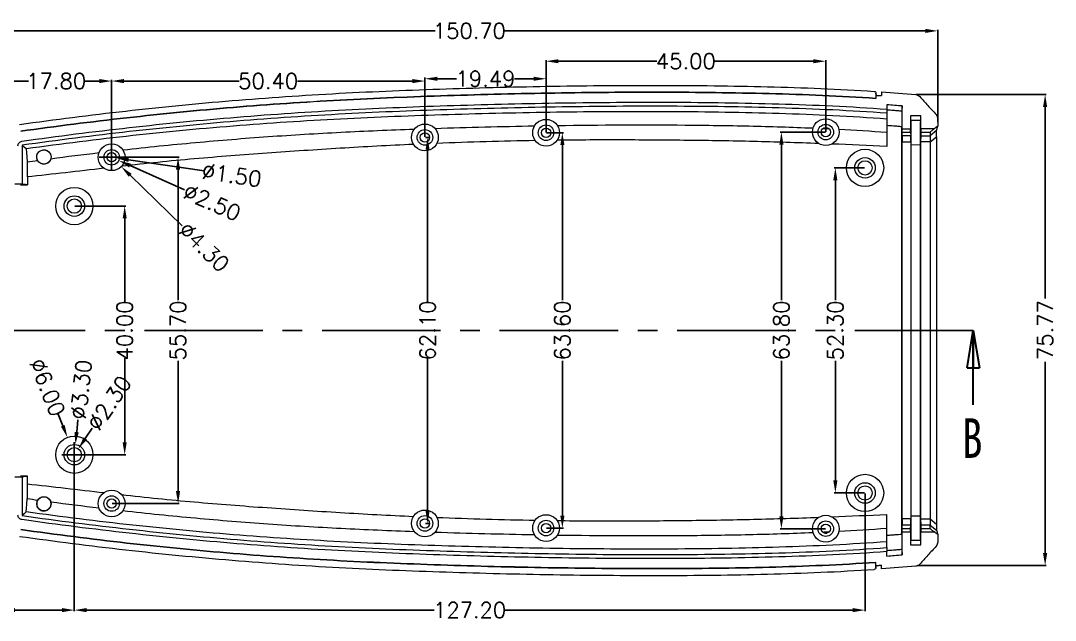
# Model space of a CAD drawing. Header units: inches. Extents: x 319 to 1827, y 1181 to 1488.
# Drawn here: x 913.8 to 1080.3, y 1315.3 to 1411.7 of the extents above; entities that cross this region are included whole.
import ezdxf

# ---------------------------------------------------------------- set-up
doc = ezdxf.new("R2010")
doc.units = ezdxf.units.IN
doc.linetypes.add('CENTER2', pattern=[28.575, 19.05, -3.175, 3.175, -3.175])
doc.styles.add('SLDTEXTSTYLE0', font='TXT', dxfattribs={"width": 0.75})
doc.styles.get("Standard").update_dxf_attribs({"font": 'txt', "bigfont": 'gbcbig.shx'})
doc.dimstyles.new('2.5', dxfattribs={"dimtxt": 2.5, "dimasz": 2, "dimexe": 0.18, "dimexo": 0.0625, "dimgap": 0.09, "dimtad": 0, "dimzin": 0, "dimdsep": 46, "dimtxsty": 'Standard', "dimcen": 2, "dimclrd": 3, "dimclre": 3, "dimclrt": 256, "dimadec": 0, "dimazin": 0, "dimtfac": 1, "dimtofl": 0, "dimtmove": 0, "dimatfit": 3, "dimfxl": 1, "dimtolj": 1, "dimtzin": 0, "dimarcsym": 0})

# ---------------------------------------------------------------- blocks, each defined once
blk = doc.blocks.new('_CLOSED')
at = {"color": 0, "linetype": 'ByBlock', "lineweight": -2}
for p, q in [((-1, 0.166667), (0, 0)), ((-1, 0.166667), (-1, -0.166667)), ((0, 0), (-1, -0.166667)), ((0, 0), (-1, 0))]:
    blk.add_line(p, q, dxfattribs=at)
blk = doc.blocks.new('*D152')
at = {"color": 3, "lineweight": -2}
for p, q in [((910.67, 1391.67), (910.67, 1410.28)), ((912.67, 1410.1), (980.52, 1410.1)), ((1059.37, 1410.1), (991.53, 1410.1)), ((1061.37, 1395.43), (1061.37, 1410.28))]:
    blk.add_line(p, q, dxfattribs=at)
at = {"color": 3}
for points in [[(912.67, 1410.43), (912.67, 1409.77), (910.67, 1410.1)], [(1059.37, 1410.43), (1059.37, 1409.77), (1061.37, 1410.1)]]:
    blk.add_solid(points, dxfattribs=at)
at = {"layer": 'Defpoints', "color": 0}
for p in [(1061.37, 1410.1), (1061.37, 1395.37), (910.67, 1391.61)]:
    blk.add_point(p, dxfattribs=at)
at = {"insert": (986.02, 1410.1), "char_height": 2.5, "attachment_point": 5}
blk.add_mtext('\\A1;150.70', dxfattribs=at)
blk = doc.blocks.new('*D153')
at = {"color": 3, "lineweight": -2}
for p, q in [((922.54, 1381.92), (930.75, 1381.92)), ((930.57, 1379.92), (930.57, 1366.38)), ((930.57, 1343.92), (930.57, 1357.45)), ((922.54, 1341.92), (930.75, 1341.92))]:
    blk.add_line(p, q, dxfattribs=at)
at = {"color": 3}
for points in [[(930.24, 1379.92), (930.9, 1379.92), (930.57, 1381.92)], [(930.24, 1343.92), (930.9, 1343.92), (930.57, 1341.92)]]:
    blk.add_solid(points, dxfattribs=at)
at = {"layer": 'Defpoints', "color": 0}
for p in [(922.47, 1381.92), (922.47, 1341.92), (930.57, 1341.92)]:
    blk.add_point(p, dxfattribs=at)
at = {"insert": (930.57, 1361.92), "char_height": 2.5, "attachment_point": 5, "rotation": 90}
blk.add_mtext('\\A1;40.00', dxfattribs=at)
blk = doc.blocks.new('*D154')
at = {"color": 3, "lineweight": -2}
for p, q in [((928.54, 1389.77), (939.34, 1389.77)), ((939.16, 1387.77), (939.16, 1366.8)), ((939.16, 1336.07), (939.16, 1357.03)), ((928.54, 1334.07), (939.34, 1334.07))]:
    blk.add_line(p, q, dxfattribs=at)
at = {"color": 3}
for points in [[(938.82, 1387.77), (939.49, 1387.77), (939.16, 1389.77)], [(938.82, 1336.07), (939.49, 1336.07), (939.16, 1334.07)]]:
    blk.add_solid(points, dxfattribs=at)
at = {"layer": 'Defpoints', "color": 0}
for p in [(928.47, 1389.77), (939.16, 1389.77), (928.47, 1334.07)]:
    blk.add_point(p, dxfattribs=at)
at = {"insert": (939.16, 1361.92), "char_height": 2.5, "attachment_point": 5, "rotation": 90}
blk.add_mtext('\\A1;55.70', dxfattribs=at)
blk = doc.blocks.new('*D155')
at = {"color": 3, "lineweight": -2}
for p, q in [((978.94, 1392.97), (979.48, 1392.97)), ((979.3, 1390.97), (979.3, 1366.38)), ((979.3, 1332.87), (979.3, 1357.45)), ((978.94, 1330.87), (979.48, 1330.87))]:
    blk.add_line(p, q, dxfattribs=at)
at = {"color": 3}
for points in [[(978.97, 1390.97), (979.63, 1390.97), (979.3, 1392.97)], [(978.97, 1332.87), (979.63, 1332.87), (979.3, 1330.87)]]:
    blk.add_solid(points, dxfattribs=at)
at = {"layer": 'Defpoints', "color": 0}
for p in [(978.87, 1392.97), (978.87, 1330.87), (979.3, 1330.87)]:
    blk.add_point(p, dxfattribs=at)
at = {"insert": (979.3, 1361.92), "char_height": 2.5, "attachment_point": 5, "rotation": 90}
blk.add_mtext('\\A1;62.10', dxfattribs=at)
blk = doc.blocks.new('*D156')
at = {"color": 3, "lineweight": -2}
for p, q in [((998.42, 1393.72), (1001.16, 1393.72)), ((1000.98, 1391.72), (1000.98, 1366.8)), ((1000.98, 1332.12), (1000.98, 1357.03)), ((998.42, 1330.12), (1001.16, 1330.12))]:
    blk.add_line(p, q, dxfattribs=at)
at = {"color": 3}
for points in [[(1000.65, 1391.72), (1001.32, 1391.72), (1000.98, 1393.72)], [(1000.65, 1332.12), (1001.32, 1332.12), (1000.98, 1330.12)]]:
    blk.add_solid(points, dxfattribs=at)
at = {"layer": 'Defpoints', "color": 0}
for p in [(998.36, 1393.72), (998.36, 1330.12), (1000.98, 1330.12)]:
    blk.add_point(p, dxfattribs=at)
at = {"insert": (1000.98, 1361.92), "char_height": 2.5, "attachment_point": 5, "rotation": 90}
blk.add_mtext('\\A1;63.60', dxfattribs=at)
blk = doc.blocks.new('*D157')
at = {"color": 3, "lineweight": -2}
for p, q in [((1049.61, 1388.07), (1044.72, 1388.07)), ((1044.9, 1386.07), (1044.9, 1366.8)), ((1044.9, 1337.77), (1044.9, 1357.03)), ((1049.61, 1335.77), (1044.72, 1335.77))]:
    blk.add_line(p, q, dxfattribs=at)
at = {"color": 3}
for points in [[(1044.57, 1386.07), (1045.23, 1386.07), (1044.9, 1388.07)], [(1044.57, 1337.77), (1045.23, 1337.77), (1044.9, 1335.77)]]:
    blk.add_solid(points, dxfattribs=at)
at = {"layer": 'Defpoints', "color": 0}
for p in [(1049.67, 1388.07), (1044.9, 1335.77), (1049.67, 1335.77)]:
    blk.add_point(p, dxfattribs=at)
at = {"insert": (1044.9, 1361.92), "char_height": 2.5, "attachment_point": 5, "rotation": 90}
blk.add_mtext('\\A1;52.30', dxfattribs=at)
blk = doc.blocks.new('*D158')
at = {"color": 3, "lineweight": -2}
for p, q in [((1043.3, 1393.82), (1036.04, 1393.82)), ((1036.22, 1391.82), (1036.22, 1366.8)), ((1036.22, 1332.02), (1036.22, 1357.03)), ((1043.3, 1330.02), (1036.04, 1330.02))]:
    blk.add_line(p, q, dxfattribs=at)
at = {"color": 3}
for points in [[(1035.89, 1391.82), (1036.56, 1391.82), (1036.22, 1393.82)], [(1035.89, 1332.02), (1036.56, 1332.02), (1036.22, 1330.02)]]:
    blk.add_solid(points, dxfattribs=at)
at = {"layer": 'Defpoints', "color": 0}
for p in [(1043.36, 1393.82), (1036.22, 1330.02), (1043.36, 1330.02)]:
    blk.add_point(p, dxfattribs=at)
at = {"insert": (1036.22, 1361.92), "char_height": 2.5, "attachment_point": 5, "rotation": 90}
blk.add_mtext('\\A1;63.80', dxfattribs=at)
blk = doc.blocks.new('*D159')
at = {"color": 3, "lineweight": -2}
for p, q in [((922.47, 1341.85), (922.47, 1316.74)), ((910.93, 1336.93), (910.93, 1316.74)), ((910.93, 1316.92), (908.93, 1316.92)), ((920.47, 1316.92), (912.93, 1316.92))]:
    blk.add_line(p, q, dxfattribs=at)
at = {"color": 3}
for points in [[(912.93, 1317.25), (912.93, 1316.59), (910.93, 1316.92)], [(920.47, 1317.25), (920.47, 1316.59), (922.47, 1316.92)]]:
    blk.add_solid(points, dxfattribs=at)
at = {"layer": 'Defpoints', "color": 0}
for p in [(922.47, 1341.92), (910.93, 1337), (922.47, 1316.92)]:
    blk.add_point(p, dxfattribs=at)
at = {"insert": (904.67, 1316.92), "char_height": 2.5, "attachment_point": 5}
blk.add_mtext('\\A1;11.55', dxfattribs=at)
blk = doc.blocks.new('*D160')
at = {"color": 3, "lineweight": -2}
for p, q in [((922.47, 1341.85), (922.47, 1316.74)), ((1049.67, 1335.7), (1049.67, 1316.74)), ((924.47, 1316.92), (980.36, 1316.92)), ((1047.67, 1316.92), (991.79, 1316.92))]:
    blk.add_line(p, q, dxfattribs=at)
at = {"color": 3}
for points in [[(924.47, 1317.25), (924.47, 1316.59), (922.47, 1316.92)], [(1047.67, 1317.25), (1047.67, 1316.59), (1049.67, 1316.92)]]:
    blk.add_solid(points, dxfattribs=at)
at = {"layer": 'Defpoints', "color": 0}
for p in [(922.47, 1341.92), (1049.67, 1335.77), (1049.67, 1316.92)]:
    blk.add_point(p, dxfattribs=at)
at = {"insert": (986.07, 1316.92), "char_height": 2.5, "attachment_point": 5}
blk.add_mtext('\\A1;127.20', dxfattribs=at)
blk = doc.blocks.new('*D161')
at = {"color": 3, "lineweight": -2}
for p, q in [((910.67, 1391.67), (910.67, 1402.21)), ((912.67, 1402.03), (915.11, 1402.03)), ((926.47, 1402.03), (924.04, 1402.03)), ((928.47, 1389.83), (928.47, 1402.21))]:
    blk.add_line(p, q, dxfattribs=at)
at = {"color": 3}
for points in [[(912.67, 1402.36), (912.67, 1401.69), (910.67, 1402.03)], [(926.47, 1402.36), (926.47, 1401.69), (928.47, 1402.03)]]:
    blk.add_solid(points, dxfattribs=at)
at = {"layer": 'Defpoints', "color": 0}
for p in [(928.47, 1402.03), (910.67, 1391.61), (928.47, 1389.77)]:
    blk.add_point(p, dxfattribs=at)
at = {"insert": (919.57, 1402.03), "char_height": 2.5, "attachment_point": 5}
blk.add_mtext('\\A1;17.80', dxfattribs=at)
blk = doc.blocks.new('*D162')
at = {"color": 3, "lineweight": -2}
for p, q in [((928.47, 1389.83), (928.47, 1402.21)), ((930.47, 1402.03), (949, 1402.03)), ((976.87, 1402.03), (958.35, 1402.03)), ((978.87, 1393.03), (978.87, 1402.21))]:
    blk.add_line(p, q, dxfattribs=at)
at = {"color": 3}
for points in [[(930.47, 1402.36), (930.47, 1401.69), (928.47, 1402.03)], [(976.87, 1402.36), (976.87, 1401.69), (978.87, 1402.03)]]:
    blk.add_solid(points, dxfattribs=at)
at = {"layer": 'Defpoints', "color": 0}
for p in [(978.87, 1402.03), (978.87, 1392.97), (928.47, 1389.77)]:
    blk.add_point(p, dxfattribs=at)
at = {"insert": (953.67, 1402.03), "char_height": 2.5, "attachment_point": 5}
blk.add_mtext('\\A1;50.40', dxfattribs=at)
blk = doc.blocks.new('*D163')
at = {"color": 3, "lineweight": -2}
for p, q in [((978.87, 1393.03), (978.87, 1402.58)), ((980.87, 1402.4), (983.94, 1402.4)), ((996.36, 1402.4), (993.29, 1402.4)), ((998.36, 1393.78), (998.36, 1402.58))]:
    blk.add_line(p, q, dxfattribs=at)
at = {"color": 3}
for points in [[(980.87, 1402.73), (980.87, 1402.06), (978.87, 1402.4)], [(996.36, 1402.73), (996.36, 1402.06), (998.36, 1402.4)]]:
    blk.add_solid(points, dxfattribs=at)
at = {"layer": 'Defpoints', "color": 0}
for p in [(998.36, 1402.4), (998.36, 1393.72), (978.87, 1392.97)]:
    blk.add_point(p, dxfattribs=at)
at = {"insert": (988.62, 1402.4), "char_height": 2.5, "attachment_point": 5}
blk.add_mtext('\\A1;19.49', dxfattribs=at)
blk = doc.blocks.new('*D164')
at = {"color": 3, "lineweight": -2}
for p, q in [((998.36, 1393.78), (998.36, 1405.4)), ((1000.36, 1405.22), (1016.18, 1405.22)), ((1041.36, 1405.22), (1025.53, 1405.22)), ((1043.36, 1393.88), (1043.36, 1405.4))]:
    blk.add_line(p, q, dxfattribs=at)
at = {"color": 3}
for points in [[(1000.36, 1405.55), (1000.36, 1404.89), (998.36, 1405.22)], [(1041.36, 1405.55), (1041.36, 1404.89), (1043.36, 1405.22)]]:
    blk.add_solid(points, dxfattribs=at)
at = {"layer": 'Defpoints', "color": 0}
for p in [(1043.36, 1405.22), (998.36, 1393.72), (1043.36, 1393.82)]:
    blk.add_point(p, dxfattribs=at)
at = {"insert": (1020.86, 1405.22), "char_height": 2.5, "attachment_point": 5}
blk.add_mtext('\\A1;45.00', dxfattribs=at)
blk = doc.blocks.new('*D165')
at = {"color": 3, "lineweight": -2}
for p, q in [((928.47, 1387.77), (928.47, 1391.77)), ((926.47, 1389.77), (930.47, 1389.77)), ((939.84, 1378.72), (931.45, 1386.87))]:
    blk.add_line(p, q, dxfattribs=at)
at = {"color": 3}
blk.add_solid([(931.68, 1387.11), (931.22, 1386.63), (930.01, 1388.27)], dxfattribs=at)
at = {"layer": 'Defpoints', "color": 0}
for p in [(926.93, 1391.26), (930.01, 1388.27)]:
    blk.add_point(p, dxfattribs=at)
at = {"insert": (943.34, 1375.32), "char_height": 2.5, "attachment_point": 5, "rotation": 315.812}
blk.add_mtext('\\A1;∅4.30', dxfattribs=at)
blk = doc.blocks.new('*D166')
at = {"color": 3, "lineweight": -2}
for p, q in [((928.47, 1387.77), (928.47, 1391.77)), ((926.47, 1389.77), (930.47, 1389.77)), ((940.18, 1384.52), (931.44, 1388.44))]:
    blk.add_line(p, q, dxfattribs=at)
at = {"color": 3}
blk.add_solid([(931.57, 1388.74), (931.3, 1388.13), (929.61, 1389.25)], dxfattribs=at)
at = {"layer": 'Defpoints', "color": 0}
for p in [(927.33, 1390.28), (929.61, 1389.25)]:
    blk.add_point(p, dxfattribs=at)
at = {"insert": (944.63, 1382.52), "char_height": 2.5, "attachment_point": 5, "rotation": 335.8382}
blk.add_mtext('\\A1;∅2.50', dxfattribs=at)
blk = doc.blocks.new('*D167')
at = {"color": 3, "lineweight": -2}
for p, q in [((928.47, 1387.77), (928.47, 1391.77)), ((926.47, 1389.77), (930.47, 1389.77)), ((943.38, 1387.56), (931.19, 1389.36))]:
    blk.add_line(p, q, dxfattribs=at)
at = {"color": 3}
blk.add_solid([(931.24, 1389.69), (931.14, 1389.03), (929.21, 1389.66)], dxfattribs=at)
at = {"layer": 'Defpoints', "color": 0}
for p in [(927.73, 1389.88), (929.21, 1389.66)]:
    blk.add_point(p, dxfattribs=at)
at = {"insert": (947.79, 1386.91), "char_height": 2.5, "attachment_point": 5, "rotation": 351.5807}
blk.add_mtext('\\A1;∅1.50', dxfattribs=at)
blk = doc.blocks.new('*D168')
at = {"color": 3, "lineweight": -2}
for p, q in [((919.88, 1348.42), (920.62, 1346.56)), ((922.47, 1339.92), (922.47, 1343.92)), ((920.47, 1341.92), (924.47, 1341.92))]:
    blk.add_line(p, q, dxfattribs=at)
at = {"color": 3}
blk.add_solid([(920.93, 1346.68), (920.31, 1346.44), (921.36, 1344.7)], dxfattribs=at)
at = {"layer": 'Defpoints', "color": 0}
for p in [(921.36, 1344.7), (923.59, 1339.13)]:
    blk.add_point(p, dxfattribs=at)
at = {"insert": (918.14, 1352.76), "char_height": 2.5, "attachment_point": 5, "rotation": 291.7701}
blk.add_mtext('\\A1;∅6.00', dxfattribs=at)
blk = doc.blocks.new('*D169')
at = {"color": 3, "lineweight": -2}
for p, q in [((923.05, 1347.54), (922.85, 1345.55)), ((922.47, 1339.92), (922.47, 1343.92)), ((920.47, 1341.92), (924.47, 1341.92))]:
    blk.add_line(p, q, dxfattribs=at)
at = {"color": 3}
blk.add_solid([(922.51, 1345.58), (923.18, 1345.51), (922.64, 1343.56)], dxfattribs=at)
at = {"layer": 'Defpoints', "color": 0}
for p in [(922.64, 1343.56), (922.3, 1340.27)]:
    blk.add_point(p, dxfattribs=at)
at = {"insert": (923.55, 1352.39), "char_height": 2.5, "attachment_point": 5, "rotation": 84.1292}
blk.add_mtext('\\A1;∅3.30', dxfattribs=at)
blk = doc.blocks.new('*D170')
at = {"color": 3, "lineweight": -2}
for p, q in [((925.36, 1346.18), (924.24, 1344.53)), ((922.47, 1339.92), (922.47, 1343.92)), ((920.47, 1341.92), (924.47, 1341.92))]:
    blk.add_line(p, q, dxfattribs=at)
at = {"color": 3}
blk.add_solid([(923.96, 1344.71), (924.51, 1344.34), (923.12, 1342.87)], dxfattribs=at)
at = {"layer": 'Defpoints', "color": 0}
for p in [(923.12, 1342.87), (921.83, 1340.96)]:
    blk.add_point(p, dxfattribs=at)
at = {"insert": (928.09, 1350.23), "char_height": 2.5, "attachment_point": 5, "rotation": 55.9553}
blk.add_mtext('\\A1;∅2.30', dxfattribs=at)
blk = doc.blocks.new('*D173')
at = {"color": 3, "lineweight": -2}
for p, q in [((1057.88, 1399.85), (1078.83, 1399.85)), ((1078.65, 1397.85), (1078.65, 1367.06)), ((1078.65, 1326.08), (1078.65, 1356.88)), ((1058.24, 1324.08), (1078.83, 1324.08))]:
    blk.add_line(p, q, dxfattribs=at)
at = {"color": 3}
for points in [[(1078.31, 1397.85), (1078.98, 1397.85), (1078.65, 1399.85)], [(1078.31, 1326.08), (1078.98, 1326.08), (1078.65, 1324.08)]]:
    blk.add_solid(points, dxfattribs=at)
at = {"layer": 'Defpoints', "color": 0}
for p in [(1057.82, 1399.85), (1078.65, 1399.85), (1058.17, 1324.08)]:
    blk.add_point(p, dxfattribs=at)
at = {"insert": (1078.65, 1361.97), "char_height": 2.5, "attachment_point": 5, "rotation": 90}
blk.add_mtext('\\A1;75.77', dxfattribs=at)

msp = doc.modelspace()

# ---------------------------------------------------------------- linework, layer by layer
at = {"color": 7, "linetype": 'Continuous', "lineweight": 15}
for p, q in [((1051.448, 1399.74), (1051.422, 1400.088)), ((1051.423, 1400.065), (1051.423, 1399.239)), ((1052.323, 1400.283), (1052.323, 1399.68)), ((1051.423, 1399.742), (1051.423, 1399.239)), ((1053.173, 1398.212), (1053.173, 1397.506)), ((1053.173, 1397.506), (1053.173, 1396.852)), ((1053.173, 1396.852), (1053.173, 1395.906)), ((1055.671, 1398.02), (1055.618, 1397.171)), ((1055.671, 1394.297), (1055.671, 1398.02)), ((1053.173, 1395.906), (1053.173, 1393.736)), ((1058.673, 1396.416), (1056.973, 1396.416)), ((1056.973, 1396.416), (1056.973, 1394.306)), ((1056.973, 1396.416), (1057.015, 1395.739)), ((1057.015, 1395.739), (1058.63, 1395.726)), ((1058.63, 1395.726), (1058.673, 1396.416)), ((1058.673, 1394.317), (1058.673, 1396.416)), ((1061.373, 1395.968), (1061.373, 1394.767)), ((1053.173, 1393.736), (1053.173, 1391.516)), ((1055.608, 1329.154), (1055.608, 1394.677)), ((1055.628, 1393.226), (1055.669, 1393.797)), ((1057.017, 1393.226), (1055.628, 1393.226)), ((1055.669, 1393.797), (1056.975, 1393.806)), ((1056.975, 1393.806), (1057.017, 1393.226)), ((1058.671, 1393.818), (1058.628, 1393.226)), ((1058.628, 1393.226), (1060.173, 1393.226)), ((1058.671, 1393.818), (1060.173, 1393.828)), ((1061.174, 1394.072), (1060.173, 1393.226)), ((1060.173, 1393.828), (1060.173, 1393.226)), ((1061.158, 1393.076), (1061.174, 1394.072)), ((1061.174, 1394.072), (1061.373, 1394.767)), ((914.058, 1391.703), (914.058, 1385.466)), ((1055.624, 1331.604), (1055.624, 1392.228)), ((1055.624, 1392.228), (1057.021, 1392.228)), ((1057.021, 1392.228), (1057.021, 1331.604)), ((1057.032, 1391.748), (1057.032, 1332.083)), ((1058.613, 1391.736), (1057.032, 1391.748)), ((1058.613, 1332.096), (1058.613, 1391.736)), ((1058.624, 1392.228), (1058.624, 1331.604)), ((1060.173, 1392.228), (1058.624, 1392.228)), ((1060.173, 1392.228), (1061.158, 1393.076)), ((1060.173, 1392.228), (1060.173, 1331.604)), ((1061.158, 1393.076), (1061.158, 1330.756)), ((914.877, 1388.971), (914.877, 1386.606)), ((914.948, 1386.613), (914.948, 1385.356)), ((914.058, 1385.466), (912.897, 1385.466)), ((912.897, 1338.366), (914.058, 1338.366)), ((914.058, 1338.366), (914.058, 1332.128)), ((914.948, 1337.219), (914.948, 1338.476)), ((914.877, 1337.226), (914.877, 1334.861)), ((1053.173, 1330.095), (1053.173, 1332.316)), ((1057.021, 1331.604), (1055.624, 1331.604)), ((1057.032, 1332.083), (1058.613, 1332.096)), ((1058.624, 1331.604), (1060.173, 1331.604)), ((1060.173, 1331.604), (1061.158, 1330.756)), ((1053.173, 1327.925), (1053.173, 1330.095)), ((1055.669, 1330.034), (1055.628, 1330.606)), ((1057.017, 1330.606), (1055.628, 1330.606)), ((1055.669, 1330.034), (1056.975, 1330.025)), ((1056.975, 1330.025), (1057.017, 1330.606)), ((1058.628, 1330.606), (1058.671, 1330.014)), ((1060.173, 1330.606), (1058.628, 1330.606)), ((1060.173, 1330.003), (1058.671, 1330.014)), ((1060.173, 1330.003), (1060.173, 1330.606)), ((1060.173, 1330.606), (1061.174, 1329.76)), ((1061.158, 1330.756), (1061.174, 1329.76)), ((1055.671, 1325.812), (1055.671, 1329.535)), ((1056.973, 1329.526), (1056.973, 1327.416)), ((1058.673, 1327.416), (1058.673, 1329.514)), ((1061.174, 1329.76), (1061.373, 1329.064)), ((1061.373, 1329.064), (1061.373, 1327.864)), ((1053.173, 1326.98), (1053.173, 1327.925)), ((1053.173, 1326.98), (1053.173, 1326.326)), ((1055.618, 1326.661), (1055.671, 1325.812)), ((1057.015, 1328.093), (1056.973, 1327.416)), ((1056.973, 1327.416), (1058.673, 1327.416)), ((1058.63, 1328.105), (1057.015, 1328.093)), ((1058.673, 1327.416), (1058.63, 1328.105)), ((1053.173, 1325.62), (1053.173, 1326.326)), ((1051.422, 1323.744), (1051.448, 1324.092)), ((1051.423, 1323.766), (1051.423, 1324.593)), ((1051.423, 1324.09), (1051.423, 1324.593)), ((1052.323, 1323.548), (1052.323, 1324.151))]:
    msp.add_line(p, q, dxfattribs=at)
at = {"color": 8, "linetype": 'Continuous', "lineweight": 15}
for p, q in [((1051.423, 1400.065), (1051.447, 1399.74)), ((1043.2, 1329.288), (1043.544, 1329.303)), ((1051.447, 1324.092), (1051.423, 1323.766))]:
    msp.add_line(p, q, dxfattribs=at)
at = {"color": 1, "linetype": 'CENTER2'}
msp.add_line((1067.096, 1361.916), (904.105, 1361.916), dxfattribs=at)
at = {"color": 7, "linetype": 'Continuous', "lineweight": 30}
msp.add_line((1067.096, 1349.916), (1067.096, 1361.916), dxfattribs=at)
at = {"color": 7, "linetype": 'Continuous', "lineweight": 15, "flags": 128}
for points in [[(1055.618, 1397.171), (1055.614, 1396.184), (1055.611, 1395.431), (1055.608, 1394.677)], [(914.735, 1391.119), (914.396, 1391.411), (914.058, 1391.703)], [(914.735, 1391.119), (914.776, 1390.503), (914.816, 1389.886), (914.877, 1388.971)], [(913.786, 1385.356), (914.367, 1385.356), (914.948, 1385.356)], [(914.948, 1385.356), (914.633, 1385.395), (914.058, 1385.466)], [(914.948, 1338.476), (914.367, 1338.476), (913.786, 1338.476)], [(914.058, 1338.366), (914.372, 1338.405), (914.948, 1338.476)], [(914.735, 1332.713), (914.776, 1333.329), (914.816, 1333.945), (914.877, 1334.861)], [(914.735, 1332.713), (914.396, 1332.42), (914.058, 1332.128)], [(1055.608, 1329.154), (1055.612, 1328.168), (1055.615, 1327.414), (1055.618, 1326.661)]]:
    msp.add_lwpolyline(points, dxfattribs=at)
at = {"color": 7, "linetype": 'Continuous', "lineweight": 15}
for centre, radius in [((978.873, 1392.966), 2.15), ((998.358, 1393.716), 2.15), ((998.358, 1393.716), 1.25), ((1043.358, 1393.816), 2.15), ((1043.358, 1393.816), 1.25), ((978.873, 1392.966), 1.25), ((978.873, 1392.966), 0.75), ((998.358, 1393.716), 0.75), ((1043.358, 1393.816), 0.75), ((928.473, 1389.766), 2.15), ((917.573, 1389.816), 1.15), ((928.473, 1389.766), 1.25), ((928.473, 1389.766), 0.75), ((1049.673, 1388.066), 3), ((1049.673, 1388.066), 1.65), ((1049.673, 1388.066), 1.15), ((922.473, 1381.916), 3), ((922.473, 1381.916), 1.65), ((922.473, 1381.916), 1.15), ((922.473, 1341.916), 3), ((922.473, 1341.916), 1.65), ((922.473, 1341.916), 1.15), ((1049.673, 1335.766), 3), ((1049.673, 1335.766), 1.65), ((1049.673, 1335.766), 1.15), ((917.573, 1334.016), 1.15), ((928.473, 1334.066), 2.15), ((928.473, 1334.066), 1.25), ((928.473, 1334.066), 0.75), ((978.873, 1330.866), 2.15), ((978.873, 1330.866), 1.25), ((978.873, 1330.866), 0.75), ((998.358, 1330.116), 2.15), ((1043.358, 1330.016), 2.15), ((998.358, 1330.116), 1.25), ((998.358, 1330.116), 0.75), ((1043.358, 1330.016), 1.25), ((1043.358, 1330.016), 0.75)]:
    msp.add_circle(centre, radius, dxfattribs=at)
for centre, start_param, end_param in [((1055.629, 1392.228), 0.0610865, 1.5707963), ((1057.016, 1392.228), 4.712389, 6.2220988), ((1058.629, 1392.228), 0.0610865, 1.5707963), ((1055.629, 1331.604), 1.5707963, 3.0805061), ((1057.016, 1331.604), 3.2026792, 4.712389), ((1058.629, 1331.604), 1.5707963, 3.0805061)]:
    msp.add_ellipse(centre, major_axis=(0, 1), ratio=0.0043634, start_param=start_param, end_param=end_param, dxfattribs=at)
for points, knots in [([(913.674, 1395.047), (919.343, 1395.847), (925.029, 1396.567), (936.43, 1397.848), (942.147, 1398.408), (953.591, 1399.357), (959.32, 1399.746), (970.792, 1400.363), (976.534, 1400.592), (988.029, 1400.965), (993.78, 1401.107), (1005.275, 1401.299), (1011.021, 1401.347), (1019.637, 1401.333), (1022.509, 1401.314), (1028.247, 1401.245), (1031.114, 1401.193), (1039.71, 1400.972), (1045.432, 1400.739), (1051.144, 1400.363)], [0, 0, 0, 0, 0.125, 0.125, 0.25, 0.25, 0.375, 0.375, 0.5, 0.5, 0.625, 0.625, 0.75, 0.75, 0.8125, 0.8125, 0.875, 0.875, 1, 1, 1, 1]), ([(913.841, 1393.956), (919.516, 1394.756), (925.205, 1395.477), (936.616, 1396.758), (942.338, 1397.318), (953.791, 1398.266), (959.525, 1398.654), (971.007, 1399.269), (976.754, 1399.497), (988.259, 1399.868), (994.014, 1400.009), (1005.518, 1400.2), (1011.269, 1400.246), (1022.766, 1400.224), (1028.511, 1400.16), (1039.98, 1399.859), (1045.706, 1399.622), (1051.423, 1399.239)], [0, 0, 0, 0, 0.125, 0.125, 0.25, 0.25, 0.375, 0.375, 0.5, 0.5, 0.625, 0.625, 0.75, 0.75, 0.875, 0.875, 1, 1, 1, 1]), ([(1051.423, 1399.239), (1045.704, 1399.622), (1039.973, 1399.859), (1028.493, 1400.16), (1022.743, 1400.224), (1011.244, 1400.245), (1005.494, 1400.199), (993.989, 1400.009), (988.235, 1399.867), (976.723, 1399.496), (970.968, 1399.267), (959.484, 1398.651), (953.752, 1398.263), (942.312, 1397.316), (936.603, 1396.757), (925.206, 1395.477), (919.518, 1394.757), (913.841, 1393.956)], [0, 0, 0, 0, 0.125, 0.125, 0.25, 0.25, 0.375, 0.375, 0.5, 0.5, 0.625, 0.625, 0.75, 0.75, 0.875, 0.875, 1, 1, 1, 1]), ([(1051.144, 1400.363), (1051.22, 1400.358), (1051.291, 1400.324), (1051.393, 1400.215), (1051.423, 1400.141), (1051.423, 1400.065)], [0, 0, 0, 0, 0.5, 0.5, 1, 1, 1, 1]), ([(914.051, 1392.361), (919.791, 1393.172), (925.545, 1393.899), (937.083, 1395.191), (942.866, 1395.754), (954.463, 1396.705), (960.269, 1397.091), (971.891, 1397.701), (977.708, 1397.926), (989.35, 1398.291), (995.168, 1398.428), (1006.795, 1398.607), (1012.603, 1398.646), (1024.211, 1398.604), (1030.011, 1398.529), (1041.599, 1398.189), (1047.389, 1397.927), (1053.173, 1397.506)], [0, 0, 0, 0, 0.125, 0.125, 0.25, 0.25, 0.375, 0.375, 0.5, 0.5, 0.625, 0.625, 0.75, 0.75, 0.875, 0.875, 1, 1, 1, 1]), ([(1051.423, 1399.742), (1051.523, 1399.735), (1051.624, 1399.728), (1051.725, 1399.721), (1051.924, 1399.708), (1052.123, 1399.694), (1052.323, 1399.68)], [0, 0, 0, 0, 0.00030498088, 0.00030498088, 0.00030498088, 0.00090685703, 0.00090685703, 0.00090685703, 0.00090685703]), ([(1055.671, 1398.02), (1055.257, 1398.053), (1054.425, 1398.12), (1053.591, 1398.181), (1053.173, 1398.212)], [0, 0, 0, 0, 0.4974823, 1, 1, 1, 1]), ([(1058.468, 1399.533), (1058.909, 1399.05), (1059.35, 1398.568), (1059.79, 1398.086), (1060.231, 1397.603), (1060.672, 1397.121), (1061.113, 1396.639)], [0, 0, 0, 0, 0.0019661528, 0.0019661528, 0.0019661528, 0.0039323091, 0.0039323091, 0.0039323091, 0.0039323091]), ([(1053.173, 1396.852), (1047.394, 1397.274), (1041.603, 1397.536), (1030.001, 1397.876), (1024.187, 1397.952), (1012.561, 1397.993), (1006.748, 1397.954), (995.119, 1397.774), (989.304, 1397.636), (980.579, 1397.362), (977.671, 1397.26), (971.854, 1397.026), (968.945, 1396.893), (960.226, 1396.434), (954.426, 1396.048), (942.85, 1395.097), (937.075, 1394.534), (925.548, 1393.242), (919.797, 1392.514), (914.058, 1391.703)], [0, 0, 0, 0, 0.125, 0.125, 0.25, 0.25, 0.375, 0.375, 0.5, 0.5, 0.5625, 0.5625, 0.625, 0.625, 0.75, 0.75, 0.875, 0.875, 1, 1, 1, 1]), ([(1053.173, 1395.906), (1047.408, 1396.345), (1041.634, 1396.615), (1032.962, 1396.883), (1030.07, 1396.949), (1024.284, 1397.044), (1021.39, 1397.074), (1012.706, 1397.121), (1006.913, 1397.094), (995.327, 1396.937), (989.534, 1396.81), (977.958, 1396.47), (972.174, 1396.259), (963.507, 1395.827), (960.62, 1395.664), (954.853, 1395.296), (951.972, 1395.091), (943.342, 1394.412), (937.604, 1393.873), (926.154, 1392.624), (920.44, 1391.916), (914.735, 1391.119)], [0, 0, 0, 0, 0.125, 0.125, 0.1875, 0.1875, 0.25, 0.25, 0.375, 0.375, 0.5, 0.5, 0.625, 0.625, 0.6875, 0.6875, 0.75, 0.75, 0.875, 0.875, 1, 1, 1, 1]), ([(1055.618, 1397.171), (1055.395, 1397.189), (1055.171, 1397.208), (1054.948, 1397.226), (1054.724, 1397.244), (1054.501, 1397.262), (1054.277, 1397.28), (1053.909, 1397.309), (1053.541, 1397.338), (1053.173, 1397.366)], [0, 0, 0, 0, 0.0006742485, 0.0006742485, 0.0006742485, 0.001348497, 0.001348497, 0.001348497, 0.0024587884, 0.0024587884, 0.0024587884, 0.0024587884]), ([(1041.296, 1394.425), (1039.587, 1394.497), (1037.877, 1394.56), (1034.456, 1394.668), (1032.745, 1394.712), (1027.611, 1394.826), (1024.187, 1394.873), (1013.91, 1394.957), (1007.054, 1394.927), (1000.197, 1394.829)], [0, 0, 0, 0, 0.125, 0.125, 0.25, 0.25, 0.5, 0.5, 1, 1, 1, 1]), ([(1055.608, 1394.677), (1055.385, 1394.696), (1055.161, 1394.715), (1054.938, 1394.733), (1054.714, 1394.751), (1054.491, 1394.769), (1054.267, 1394.787), (1053.902, 1394.816), (1053.537, 1394.845), (1053.173, 1394.872)], [0, 0, 0, 0, 0.0006742485, 0.0006742485, 0.0006742485, 0.001348497, 0.001348497, 0.001348497, 0.0024487301, 0.0024487301, 0.0024487301, 0.0024487301]), ([(1057.015, 1395.739), (1057.017, 1395.721), (1057.018, 1395.68), (1057.02, 1395.554), (1057.021, 1395.467), (1057.023, 1395.251), (1057.024, 1395.123), (1057.025, 1394.829), (1057.026, 1394.66), (1057.028, 1394.294), (1057.028, 1394.097), (1057.03, 1393.675), (1057.03, 1393.448), (1057.031, 1392.985), (1057.031, 1392.746), (1057.032, 1392.253), (1057.032, 1392.001), (1057.032, 1391.748)], [0, 0, 0, 0, 0.125, 0.125, 0.25, 0.25, 0.375, 0.375, 0.5, 0.5, 0.625, 0.625, 0.75, 0.75, 0.875, 0.875, 1, 1, 1, 1]), ([(1058.613, 1391.736), (1058.613, 1391.988), (1058.614, 1392.237), (1058.614, 1392.726), (1058.614, 1392.968), (1058.615, 1393.435), (1058.616, 1393.657), (1058.617, 1394.079), (1058.617, 1394.28), (1058.619, 1394.646), (1058.62, 1394.811), (1058.621, 1395.107), (1058.622, 1395.238), (1058.624, 1395.453), (1058.625, 1395.539), (1058.628, 1395.667), (1058.629, 1395.709), (1058.63, 1395.726)], [0, 0, 0, 0, 0.125, 0.125, 0.25, 0.25, 0.375, 0.375, 0.5, 0.5, 0.625, 0.625, 0.75, 0.75, 0.875, 0.875, 1, 1, 1, 1]), ([(977.151, 1394.254), (973.227, 1394.114), (969.305, 1393.95), (961.473, 1393.549), (957.562, 1393.312), (949.753, 1392.761), (945.853, 1392.447), (938.064, 1391.736), (934.176, 1391.344), (930.293, 1390.909)], [0, 0, 0, 0, 0.25, 0.25, 0.5, 0.5, 0.75, 0.75, 1, 1, 1, 1]), ([(1055.669, 1393.797), (1055.67, 1393.805), (1055.67, 1393.862), (1055.671, 1394.045), (1055.671, 1394.17), (1055.671, 1394.297)], [0, 0, 0, 0, 0.5, 0.5, 1, 1, 1, 1]), ([(1056.975, 1393.806), (1056.975, 1393.814), (1056.974, 1393.871), (1056.973, 1394.054), (1056.973, 1394.178), (1056.973, 1394.306)], [0, 0, 0, 0, 0.5, 0.5, 1, 1, 1, 1]), ([(1058.673, 1394.317), (1058.673, 1394.19), (1058.673, 1394.065), (1058.672, 1393.883), (1058.671, 1393.826), (1058.671, 1393.818)], [0, 0, 0, 0, 0.5, 0.5, 1, 1, 1, 1]), ([(1060.799, 1394.332), (1060.729, 1394.28), (1060.662, 1394.228), (1060.531, 1394.126), (1060.466, 1394.076), (1060.347, 1393.981), (1060.291, 1393.936), (1060.204, 1393.863), (1060.173, 1393.834), (1060.173, 1393.828)], [0, 0, 0, 0, 0.25, 0.25, 0.5, 0.5, 0.75, 0.75, 1, 1, 1, 1]), ([(1060.173, 1393.226), (1060.173, 1393.218), (1060.173, 1393.187), (1060.173, 1393.08), (1060.173, 1393.005), (1060.173, 1392.73), (1060.173, 1392.482), (1060.173, 1392.228)], [0, 0, 0, 0, 0.25, 0.25, 0.5, 0.5, 1, 1, 1, 1]), ([(913.406, 1391.619), (913.406, 1391.8), (913.473, 1391.976), (913.708, 1392.246), (913.873, 1392.336), (914.051, 1392.361)], [0, 0, 0, 0, 0.5, 0.5, 1, 1, 1, 1]), ([(977.042, 1391.838), (973.106, 1391.663), (969.177, 1391.45), (963.29, 1391.088), (961.33, 1390.962), (957.41, 1390.703), (955.452, 1390.57), (949.58, 1390.153), (945.67, 1389.852), (939.813, 1389.333), (937.862, 1389.15), (933.963, 1388.754), (932.015, 1388.543), (930.067, 1388.324)], [0, 0, 0, 0, 0.25, 0.25, 0.375, 0.375, 0.5, 0.5, 0.75, 0.75, 0.875, 0.875, 1, 1, 1, 1]), ([(1042.239, 1391.98), (1038.735, 1392.11), (1035.23, 1392.218), (1028.218, 1392.387), (1024.711, 1392.446), (1017.693, 1392.524), (1014.183, 1392.547), (1007.16, 1392.562), (1003.647, 1392.548), (1000.134, 1392.503)], [0, 0, 0, 0, 0.25, 0.25, 0.5, 0.5, 0.75, 0.75, 1, 1, 1, 1]), ([(916.596, 1389.208), (916.504, 1389.357), (916.449, 1389.517), (916.411, 1389.858), (916.428, 1390.034), (916.523, 1390.296), (916.566, 1390.382), (916.678, 1390.546), (916.748, 1390.625), (916.914, 1390.765), (917.012, 1390.827), (917.227, 1390.919), (917.344, 1390.949), (917.578, 1390.972), (917.693, 1390.965), (917.908, 1390.921), (918.006, 1390.886), (918.185, 1390.794), (918.263, 1390.74), (918.402, 1390.618), (918.462, 1390.55), (918.613, 1390.335), (918.678, 1390.175), (918.735, 1389.839), (918.727, 1389.663), (918.675, 1389.488)], [0, 0, 0, 0, 0.125, 0.125, 0.25, 0.25, 0.3125, 0.3125, 0.375, 0.375, 0.4375, 0.4375, 0.5, 0.5, 0.5625, 0.5625, 0.625, 0.625, 0.6875, 0.6875, 0.75, 0.75, 0.875, 0.875, 1, 1, 1, 1]), ([(918.675, 1389.488), (918.643, 1389.381), (918.597, 1389.281), (918.476, 1389.096), (918.403, 1389.013), (918.152, 1388.799), (917.942, 1388.705), (917.509, 1388.647), (917.283, 1388.681), (916.884, 1388.869), (916.714, 1389.019), (916.596, 1389.208)], [0, 0, 0, 0, 0.125, 0.125, 0.25, 0.25, 0.5, 0.5, 0.75, 0.75, 1, 1, 1, 1]), ([(916.596, 1334.623), (916.655, 1334.718), (916.726, 1334.802), (916.89, 1334.948), (916.983, 1335.009), (917.281, 1335.15), (917.508, 1335.185), (917.941, 1335.127), (918.15, 1335.034), (918.487, 1334.748), (918.611, 1334.558), (918.675, 1334.344)], [0, 0, 0, 0, 0.125, 0.125, 0.25, 0.25, 0.5, 0.5, 0.75, 0.75, 1, 1, 1, 1]), ([(930.067, 1335.508), (932.015, 1335.289), (933.963, 1335.077), (937.862, 1334.682), (939.813, 1334.498), (945.67, 1333.98), (949.58, 1333.678), (955.452, 1333.262), (957.41, 1333.129), (961.33, 1332.87), (963.29, 1332.743), (969.177, 1332.381), (973.106, 1332.169), (977.042, 1331.993)], [0, 0, 0, 0, 0.125, 0.125, 0.25, 0.25, 0.5, 0.5, 0.625, 0.625, 0.75, 0.75, 1, 1, 1, 1]), ([(916.596, 1334.623), (916.504, 1334.475), (916.449, 1334.315), (916.411, 1333.973), (916.428, 1333.797), (916.523, 1333.536), (916.566, 1333.45), (916.678, 1333.286), (916.748, 1333.207), (916.914, 1333.067), (917.012, 1333.005), (917.227, 1332.913), (917.344, 1332.883), (917.578, 1332.86), (917.693, 1332.867), (917.908, 1332.91), (918.006, 1332.946), (918.185, 1333.037), (918.263, 1333.092), (918.402, 1333.214), (918.462, 1333.282), (918.613, 1333.496), (918.678, 1333.657), (918.735, 1333.993), (918.727, 1334.169), (918.675, 1334.344)], [0, 0, 0, 0, 0.125, 0.125, 0.25, 0.25, 0.3125, 0.3125, 0.375, 0.375, 0.4375, 0.4375, 0.5, 0.5, 0.5625, 0.5625, 0.625, 0.625, 0.6875, 0.6875, 0.75, 0.75, 0.875, 0.875, 1, 1, 1, 1]), ([(914.051, 1331.47), (913.873, 1331.495), (913.709, 1331.585), (913.473, 1331.856), (913.406, 1332.032), (913.406, 1332.213)], [0, 0, 0, 0, 0.5, 0.5, 1, 1, 1, 1]), ([(914.058, 1332.128), (919.796, 1331.317), (925.55, 1330.589), (937.089, 1329.296), (942.878, 1328.732), (954.464, 1327.781), (960.263, 1327.395), (971.872, 1326.785), (977.682, 1326.56), (989.309, 1326.195), (995.128, 1326.057), (1006.764, 1325.878), (1012.578, 1325.839), (1024.202, 1325.88), (1030.012, 1325.956), (1041.608, 1326.296), (1047.397, 1326.558), (1053.173, 1326.98)], [0, 0, 0, 0, 0.125, 0.125, 0.25, 0.25, 0.375, 0.375, 0.5, 0.5, 0.625, 0.625, 0.75, 0.75, 0.875, 0.875, 1, 1, 1, 1]), ([(1053.173, 1327.925), (1047.408, 1327.487), (1041.634, 1327.216), (1032.962, 1326.948), (1030.07, 1326.883), (1024.284, 1326.788), (1021.39, 1326.758), (1012.706, 1326.711), (1006.913, 1326.738), (995.327, 1326.895), (989.534, 1327.021), (977.958, 1327.362), (972.174, 1327.573), (963.507, 1328.005), (960.62, 1328.168), (954.853, 1328.536), (951.972, 1328.741), (943.342, 1329.42), (937.604, 1329.959), (926.154, 1331.207), (920.44, 1331.916), (914.735, 1332.713)], [0, 0, 0, 0, 0.125, 0.125, 0.1875, 0.1875, 0.25, 0.25, 0.375, 0.375, 0.5, 0.5, 0.625, 0.625, 0.6875, 0.6875, 0.75, 0.75, 0.875, 0.875, 1, 1, 1, 1]), ([(930.293, 1332.923), (934.176, 1332.488), (938.065, 1332.095), (945.853, 1331.385), (949.754, 1331.07), (957.566, 1330.52), (961.477, 1330.283), (969.307, 1329.882), (973.227, 1329.718), (977.151, 1329.578)], [0, 0, 0, 0, 0.25, 0.25, 0.5, 0.5, 0.75, 0.75, 1, 1, 1, 1]), ([(1000.134, 1331.328), (1003.647, 1331.283), (1007.16, 1331.27), (1014.183, 1331.284), (1017.693, 1331.307), (1024.711, 1331.386), (1028.218, 1331.444), (1035.23, 1331.613), (1038.735, 1331.722), (1042.239, 1331.851)], [0, 0, 0, 0, 0.25, 0.25, 0.5, 0.5, 0.75, 0.75, 1, 1, 1, 1]), ([(1057.032, 1332.083), (1057.032, 1331.831), (1057.032, 1331.583), (1057.031, 1331.094), (1057.031, 1330.851), (1057.03, 1330.384), (1057.03, 1330.162), (1057.028, 1329.74), (1057.028, 1329.539), (1057.026, 1329.173), (1057.025, 1329.008), (1057.024, 1328.712), (1057.023, 1328.581), (1057.021, 1328.366), (1057.02, 1328.28), (1057.018, 1328.152), (1057.017, 1328.11), (1057.015, 1328.093)], [0, 0, 0, 0, 0.125, 0.125, 0.25, 0.25, 0.375, 0.375, 0.5, 0.5, 0.625, 0.625, 0.75, 0.75, 0.875, 0.875, 1, 1, 1, 1]), ([(1058.63, 1328.105), (1058.629, 1328.123), (1058.628, 1328.164), (1058.625, 1328.291), (1058.624, 1328.377), (1058.622, 1328.593), (1058.621, 1328.721), (1058.62, 1329.016), (1058.619, 1329.184), (1058.617, 1329.55), (1058.617, 1329.747), (1058.616, 1330.169), (1058.615, 1330.396), (1058.614, 1330.859), (1058.614, 1331.098), (1058.614, 1331.591), (1058.613, 1331.843), (1058.613, 1332.096)], [0, 0, 0, 0, 0.125, 0.125, 0.25, 0.25, 0.375, 0.375, 0.5, 0.5, 0.625, 0.625, 0.75, 0.75, 0.875, 0.875, 1, 1, 1, 1]), ([(1060.173, 1331.604), (1060.173, 1331.477), (1060.173, 1331.353), (1060.173, 1331.118), (1060.173, 1331.01), (1060.173, 1330.736), (1060.173, 1330.621), (1060.173, 1330.606)], [0, 0, 0, 0, 0.25, 0.25, 0.5, 0.5, 1, 1, 1, 1]), ([(1053.173, 1326.326), (1047.392, 1325.904), (1041.601, 1325.642), (1030, 1325.303), (1024.191, 1325.227), (1012.558, 1325.186), (1006.739, 1325.225), (995.1, 1325.405), (989.28, 1325.543), (977.636, 1325.908), (971.819, 1326.134), (960.207, 1326.744), (954.412, 1327.13), (942.844, 1328.079), (937.07, 1328.642), (925.545, 1329.932), (919.793, 1330.66), (914.051, 1331.47)], [0, 0, 0, 0, 0.125, 0.125, 0.25, 0.25, 0.375, 0.375, 0.5, 0.5, 0.625, 0.625, 0.75, 0.75, 0.875, 0.875, 1, 1, 1, 1]), ([(1055.671, 1329.535), (1055.671, 1329.662), (1055.671, 1329.786), (1055.67, 1329.969), (1055.67, 1330.026), (1055.669, 1330.034)], [0, 0, 0, 0, 0.5, 0.5, 1, 1, 1, 1]), ([(1056.973, 1329.526), (1056.973, 1329.653), (1056.973, 1329.778), (1056.974, 1329.961), (1056.975, 1330.018), (1056.975, 1330.025)], [0, 0, 0, 0, 0.5, 0.5, 1, 1, 1, 1]), ([(1058.671, 1330.014), (1058.671, 1330.006), (1058.672, 1329.949), (1058.673, 1329.766), (1058.673, 1329.642), (1058.673, 1329.514)], [0, 0, 0, 0, 0.5, 0.5, 1, 1, 1, 1]), ([(1060.799, 1329.499), (1060.729, 1329.552), (1060.662, 1329.604), (1060.531, 1329.705), (1060.466, 1329.755), (1060.347, 1329.85), (1060.291, 1329.896), (1060.204, 1329.969), (1060.173, 1329.998), (1060.173, 1330.003)], [0, 0, 0, 0, 0.25, 0.25, 0.5, 0.5, 0.75, 0.75, 1, 1, 1, 1]), ([(913.674, 1328.785), (919.343, 1327.985), (925.029, 1327.265), (936.43, 1325.984), (942.147, 1325.423), (953.591, 1324.474), (959.32, 1324.086), (970.792, 1323.469), (976.534, 1323.239), (988.029, 1322.867), (993.78, 1322.725), (1005.275, 1322.532), (1011.021, 1322.485), (1019.637, 1322.498), (1022.509, 1322.517), (1028.247, 1322.587), (1031.114, 1322.639), (1039.71, 1322.86), (1045.432, 1323.092), (1051.144, 1323.468)], [0, 0, 0, 0, 0.125, 0.125, 0.25, 0.25, 0.375, 0.375, 0.5, 0.5, 0.625, 0.625, 0.75, 0.75, 0.8125, 0.8125, 0.875, 0.875, 1, 1, 1, 1]), ([(913.841, 1329.876), (919.516, 1329.075), (925.205, 1328.355), (936.616, 1327.074), (942.338, 1326.513), (953.791, 1325.565), (959.525, 1325.178), (971.007, 1324.563), (976.754, 1324.335), (988.259, 1323.964), (994.014, 1323.822), (1005.518, 1323.632), (1011.269, 1323.586), (1022.766, 1323.608), (1028.511, 1323.672), (1039.98, 1323.973), (1045.706, 1324.21), (1051.423, 1324.593)], [0, 0, 0, 0, 0.125, 0.125, 0.25, 0.25, 0.375, 0.375, 0.5, 0.5, 0.625, 0.625, 0.75, 0.75, 0.875, 0.875, 1, 1, 1, 1]), ([(1051.423, 1324.593), (1045.704, 1324.21), (1039.973, 1323.973), (1028.493, 1323.671), (1022.743, 1323.608), (1011.244, 1323.586), (1005.494, 1323.632), (993.989, 1323.823), (988.235, 1323.964), (976.723, 1324.336), (970.968, 1324.564), (959.484, 1325.181), (953.752, 1325.568), (942.312, 1326.516), (936.603, 1327.075), (925.206, 1328.355), (919.518, 1329.075), (913.841, 1329.876)], [0, 0, 0, 0, 0.125, 0.125, 0.25, 0.25, 0.375, 0.375, 0.5, 0.5, 0.625, 0.625, 0.75, 0.75, 0.875, 0.875, 1, 1, 1, 1]), ([(1000.197, 1329.002), (1007.054, 1328.904), (1013.91, 1328.875), (1024.186, 1328.958), (1027.611, 1329.006), (1032.745, 1329.12), (1034.456, 1329.164), (1037.877, 1329.271), (1039.587, 1329.334), (1041.296, 1329.407)], [0, 0, 0, 0, 0.5, 0.5, 0.75, 0.75, 0.875, 0.875, 1, 1, 1, 1]), ([(1053.173, 1328.959), (1053.396, 1328.976), (1053.62, 1328.993), (1053.843, 1329.011), (1054.067, 1329.028), (1054.29, 1329.046), (1054.514, 1329.064), (1054.879, 1329.093), (1055.243, 1329.124), (1055.608, 1329.154)], [0, 0, 0, 0, 0.0006742485, 0.0006742485, 0.0006742485, 0.001348497, 0.001348497, 0.001348497, 0.0024487303, 0.0024487303, 0.0024487303, 0.0024487303]), ([(1055.618, 1326.661), (1055.395, 1326.642), (1055.171, 1326.624), (1054.948, 1326.605), (1054.724, 1326.587), (1054.501, 1326.569), (1054.277, 1326.551), (1053.909, 1326.522), (1053.541, 1326.494), (1053.173, 1326.466)], [0, 0, 0, 0, 0.0006742485, 0.0006742485, 0.0006742485, 0.001348497, 0.001348497, 0.001348497, 0.0024587884, 0.0024587884, 0.0024587884, 0.0024587884]), ([(1061.113, 1327.193), (1060.672, 1326.711), (1060.231, 1326.228), (1059.79, 1325.746), (1059.35, 1325.264), (1058.909, 1324.781), (1058.468, 1324.299)], [0, 0, 0, 0, 0.0019661528, 0.0019661528, 0.0019661528, 0.0039323091, 0.0039323091, 0.0039323091, 0.0039323091]), ([(1053.173, 1325.62), (1053.591, 1325.651), (1054.425, 1325.712), (1055.257, 1325.779), (1055.671, 1325.812)], [0, 0, 0, 0, 0.5025177, 1, 1, 1, 1]), ([(1051.423, 1323.766), (1051.423, 1323.691), (1051.393, 1323.617), (1051.291, 1323.508), (1051.22, 1323.473), (1051.144, 1323.468)], [0, 0, 0, 0, 0.5, 0.5, 1, 1, 1, 1]), ([(1051.423, 1324.09), (1051.523, 1324.097), (1051.624, 1324.104), (1051.725, 1324.11), (1051.924, 1324.124), (1052.123, 1324.138), (1052.323, 1324.151)], [0, 0, 0, 0, 0.00030498088, 0.00030498088, 0.00030498088, 0.00090685701, 0.00090685701, 0.00090685701, 0.00090685701])]:
    msp.add_open_spline(points, degree=3, knots=knots, dxfattribs=at)
for points in [[(1052.323, 1400.283), (1054.158, 1400.156), (1055.991, 1400.013), (1057.822, 1399.852)], [(1057.822, 1399.852), (1058.069, 1399.83), (1058.301, 1399.716), (1058.468, 1399.533)], [(1061.113, 1396.639), (1061.28, 1396.456), (1061.373, 1396.216), (1061.373, 1395.968)], [(996.484, 1394.769), (991.155, 1394.672), (985.828, 1394.539), (980.503, 1394.367)], [(1043.926, 1394.306), (1043.564, 1394.324), (1043.201, 1394.341), (1042.839, 1394.357)], [(1053.173, 1393.736), (1050.606, 1393.932), (1048.038, 1394.093), (1045.468, 1394.228)], [(1056.973, 1394.306), (1056.539, 1394.303), (1056.105, 1394.3), (1055.671, 1394.297)], [(1060.799, 1394.332), (1060.09, 1394.327), (1059.382, 1394.322), (1058.673, 1394.317)], [(1061.373, 1394.767), (1061.181, 1394.622), (1060.99, 1394.477), (1060.799, 1394.332)], [(996.621, 1392.449), (991.342, 1392.354), (986.065, 1392.202), (980.791, 1391.995)], [(1053.173, 1391.516), (1050.227, 1391.653), (1047.281, 1391.784), (1044.334, 1391.9)], [(926.439, 1390.464), (923.849, 1390.156), (921.261, 1389.83), (918.675, 1389.488)], [(916.596, 1389.208), (916.023, 1389.13), (915.45, 1389.051), (914.877, 1388.971)], [(927.242, 1388.003), (923.121, 1387.529), (919.002, 1387.039), (914.877, 1386.606)], [(914.877, 1337.226), (919.002, 1336.792), (923.121, 1336.302), (927.242, 1335.829)], [(914.877, 1334.861), (915.45, 1334.781), (916.023, 1334.702), (916.596, 1334.623)], [(918.675, 1334.344), (921.261, 1334.001), (923.849, 1333.676), (926.439, 1333.368)], [(980.791, 1331.837), (986.065, 1331.63), (991.342, 1331.478), (996.621, 1331.383)], [(1044.334, 1331.932), (1047.281, 1332.048), (1050.227, 1332.178), (1053.173, 1332.316)], [(1045.468, 1329.604), (1048.038, 1329.739), (1050.606, 1329.899), (1053.173, 1330.095)], [(980.503, 1329.464), (985.828, 1329.293), (991.155, 1329.159), (996.484, 1329.063)], [(1042.839, 1329.474), (1043.201, 1329.491), (1043.564, 1329.508), (1043.926, 1329.526)], [(1055.671, 1329.535), (1056.105, 1329.532), (1056.539, 1329.529), (1056.973, 1329.526)], [(1058.673, 1329.514), (1059.382, 1329.509), (1060.09, 1329.504), (1060.799, 1329.499)], [(1061.373, 1329.064), (1061.181, 1329.209), (1060.99, 1329.354), (1060.799, 1329.499)], [(1061.373, 1327.864), (1061.373, 1327.616), (1061.28, 1327.375), (1061.113, 1327.193)], [(1057.822, 1323.98), (1055.991, 1323.819), (1054.158, 1323.676), (1052.323, 1323.548)], [(1058.468, 1324.299), (1058.301, 1324.115), (1058.069, 1324.002), (1057.822, 1323.98)]]:
    msp.add_open_spline(points, degree=3, dxfattribs=at)

# ---------------------------------------------------------------- block references
at = {"color": 7, "linetype": 'Continuous', "lineweight": 30, "xscale": 6, "yscale": 6, "rotation": 90}
msp.add_blockref('_CLOSED', (1067.096, 1361.916), dxfattribs=at)

# ---------------------------------------------------------------- texts
at = {"color": 7, "linetype": 'Continuous', "insert": (1065.328, 1347.763), "char_height": 6.35, "attachment_point": 1, "style": 'SLDTEXTSTYLE0'}
msp.add_mtext('B', dxfattribs=at)

# ---------------------------------------------------------------- dimensions: what is measured, and where the dimension line sits
for base, p1, p2, picture, middle in [((1061.373, 1410.1), (910.673, 1391.612), (1061.373, 1395.368), '*D152', (986.023, 1410.1)), ((1043.358, 1405.22), (998.358, 1393.716), (1043.358, 1393.816), '*D164', (1020.858, 1405.22)), ((928.473, 1402.027), (910.673, 1391.612), (928.473, 1389.766), '*D161', (919.573, 1402.027)), ((978.873, 1402.027), (928.473, 1389.766), (978.873, 1392.966), '*D162', (953.673, 1402.027)), ((998.3581, 1402.3966), (978.8726, 1392.9658), (998.3581, 1393.7158), '*D163', (988.6153, 1402.3966)), ((1049.673, 1316.919), (922.473, 1341.916), (1049.673, 1335.766), '*D160', (986.073, 1316.919))]:
    dim = msp.add_linear_dim(base=base, p1=p1, p2=p2, dimstyle='2.5')
    dim.commit()
    dim.dimension.update_dxf_attribs({"geometry": picture, "text_midpoint": middle})
for base, p1, p2, picture, middle in [((1078.645, 1399.852), (1058.175, 1324.079), (1057.822, 1399.852), '*D173', (1078.645, 1361.965)), ((1000.983, 1330.116), (998.358, 1393.716), (998.358, 1330.116), '*D156', (1000.983, 1361.916)), ((1036.223, 1330.016), (1043.358, 1393.816), (1043.358, 1330.016), '*D158', (1036.223, 1361.916)), ((979.301, 1330.866), (978.873, 1392.966), (978.873, 1330.866), '*D155', (979.301, 1361.916)), ((939.156, 1389.766), (928.473, 1334.066), (928.473, 1389.766), '*D154', (939.156, 1361.916)), ((1044.9, 1335.766), (1049.673, 1388.066), (1049.673, 1335.766), '*D157', (1044.9, 1361.916)), ((930.569, 1341.916), (922.473, 1381.916), (922.473, 1341.916), '*D153', (930.569, 1361.916))]:
    dim = msp.add_linear_dim(base=base, p1=p1, p2=p2, angle=90, dimstyle='2.5')
    dim.commit()
    dim.dimension.update_dxf_attribs({"geometry": picture, "text_midpoint": middle})
for p1, p2, picture, middle in [((926.931, 1391.264), (930.014, 1388.267), '*D165', (943.337, 1375.316)), ((927.332, 1390.277), (929.613, 1389.254), '*D166', (944.63, 1382.517)), ((927.731, 1389.876), (929.214, 1389.656), '*D167', (947.795, 1386.906))]:
    dim = msp.add_diameter_dim_2p(p1=p1, p2=p2, dimstyle='2.5')
    dim.commit()
    dim.dimension.update_dxf_attribs({"geometry": picture, "text_midpoint": middle, "dimtype": 163})
for p1, p2, picture, middle in [((923.585, 1339.13), (921.36, 1344.702), '*D168', (918.143, 1352.757)), ((922.304, 1340.274), (922.641, 1343.557), '*D169', (923.55, 1352.392)), ((921.829, 1340.963), (923.116, 1342.869), '*D170', (928.089, 1350.228))]:
    dim = msp.add_diameter_dim_2p(p1=p1, p2=p2, dimstyle='2.5')
    dim.commit()
    dim.dimension.update_dxf_attribs({"geometry": picture, "text_midpoint": middle})
dim = msp.add_linear_dim(base=(922.473, 1316.919), p1=(910.925, 1336.997), p2=(922.473, 1341.916), dimstyle='2.5')
dim.commit()
dim.dimension.update_dxf_attribs({"geometry": '*D159', "text_midpoint": (904.668, 1316.919), "dimtype": 160})

doc.saveas('drawing.dxf')
